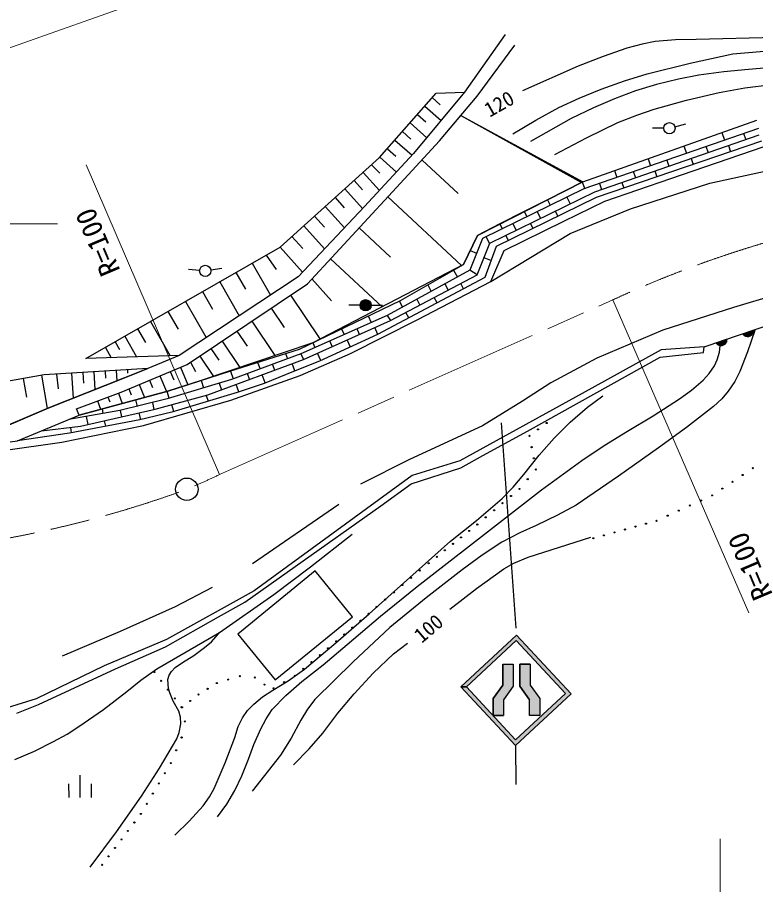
# Model space of a CAD drawing. Units: millimetres, scale not verified. Extents: x 40000 to 680000, y 20000 to 380000.
# Drawn here: x 245857 to 311680, y 243446 to 320744 of the extents above; entities that cross this region are included whole.
import ezdxf
from ezdxf.enums import TextEntityAlignment as Align

# ---------------------------------------------------------------- set-up
doc = ezdxf.new("R2010")
doc.units = ezdxf.units.MM
doc.header["$LTSCALE"] = 1000
doc.linetypes.add('CHAIN', pattern=[18.5, 12, -1.5, 3.5, -1.5])
for name, color, linetype, lineweight in [('M-BGD', 7, 'Continuous', 25), ('M-BMK', 2, 'CHAIN', 13), ('M-BMK-SRVR', 3, 'Continuous', 25), ('M-STR-HTXT', 7, 'Continuous', 13), ('M-STR-STRC', 7, 'Continuous', 25)]:
    doc.layers.add(name, color=color, linetype=linetype, lineweight=lineweight)
doc.styles.add('ＭＳ ゴシック', font='')
doc.styles.get('ＭＳ ゴシック').set_extended_font_data('MS Gothic')

msp = doc.modelspace()

# ---------------------------------------------------------------- hatches: boundary and pattern name
at = {"layer": 'M-STR-STRC'}
for points in [[(290360, 265687), (295220, 260454), (290261, 255849), (285402, 261082), (285896, 261064), (290279, 256344), (294725, 260472), (290342, 265192), (285896, 261064), (285402, 261082)], [(289150, 263091), (290074, 263092), (290076, 261124), (289204, 259919), (289205, 258511), (288281, 258510), (288280, 260028), (289152, 261234)], [(290649, 263093), (291573, 263094), (291574, 261236), (292449, 260032), (292450, 258514), (291526, 258513), (291525, 259921), (290651, 261125)]]:
    msp.add_hatch(color=256, dxfattribs=at).paths.add_polyline_path(points)

# ---------------------------------------------------------------- linework, layer by layer
at = {"layer": 'M-BGD'}
for p, q in [((289355, 319230), (285731, 314065)), ((302728, 318597), (301553, 318364)), ((304541, 318736), (302728, 318597)), ((306382, 318767), (304541, 318736)), ((316168, 319012), (306382, 318767)), ((286856, 313709), (290224, 318260)), ((300201, 317984), (298094, 317264)), ((301553, 318364), (300201, 317984)), ((309637, 317490), (313781, 317847)), ((298094, 317264), (295860, 316389)), ((305852, 316659), (309637, 317490)), ((295860, 316389), (290908, 314186)), ((302019, 315698), (305852, 316659)), ((320531, 316885), (311031, 316088)), ((299990, 315084), (302019, 315698)), ((306607, 315587), (304793, 315247)), ((308840, 315891), (306607, 315587)), ((311031, 316088), (308840, 315891)), ((297916, 314346), (299990, 315084)), ((302849, 314773), (300981, 314185)), ((304793, 315247), (302849, 314773)), ((310730, 314451), (313112, 314753)), ((278146, 308241), (283189, 313981)), ((285731, 314065), (281189, 308601)), ((283189, 313981), (285731, 314065)), ((295954, 313551), (297916, 314346)), ((300981, 314185), (299107, 313482)), ((305513, 313353), (308430, 314056)), ((308430, 314056), (310730, 314451)), ((282843, 313587), (283563, 312955)), ((283502, 309749), (286856, 313709)), ((294139, 312710), (295954, 313551)), ((299107, 313482), (297210, 312677)), ((302620, 312551), (305513, 313353)), ((282183, 312836), (283643, 311553)), ((292077, 311590), (294139, 312710)), ((297210, 312677), (295228, 311723)), ((301073, 312036), (302620, 312551)), ((281524, 312085), (282264, 311435)), ((285406, 311997), (296163, 306028)), ((290018, 310355), (292077, 311590)), ((295228, 311723), (291592, 309675)), ((296286, 306091), (311797, 311575)), ((299406, 311361), (301073, 312036)), ((280864, 311335), (282365, 310016)), ((311919, 310838), (296349, 305463)), ((296598, 310013), (299406, 311361)), ((303495, 310866), (302495, 310865)), ((304479, 310993), (305447, 311245)), ((280190, 310567), (280949, 309901)), ((293764, 308528), (296598, 310013)), ((297331, 305203), (312008, 310282)), ((308672, 310470), (308904, 309797)), ((310611, 310387), (310793, 309862)), ((279316, 305197), (283502, 309749)), ((279516, 309800), (281050, 308452)), ((312198, 309701), (297453, 304685)), ((304117, 306396), (312348, 309212)), ((305286, 309273), (305510, 308626)), ((307250, 309227), (307433, 308699)), ((309255, 309329), (309447, 308765)), ((281189, 308601), (276813, 303896)), ((278844, 309036), (279601, 308371)), ((269277, 300261), (278146, 308241)), ((278173, 308271), (279664, 306961)), ((281942, 308029), (285155, 305048)), ((302083, 308140), (302298, 307517)), ((303759, 308022), (303943, 307491)), ((305928, 308178), (306114, 307631)), ((276686, 306928), (278135, 305317)), ((277431, 307598), (278165, 306869)), ((299091, 307083), (299299, 306482)), ((300774, 306991), (300958, 306459)), ((302677, 307053), (302858, 306523)), ((307609, 305974), (315075, 307598)), ((275875, 306198), (276632, 305357)), ((298226, 304370), (304117, 306396)), ((275064, 305468), (276642, 303714)), ((286885, 301315), (296286, 306091)), ((296349, 305463), (287314, 301043)), ((296222, 306058), (296457, 305475)), ((297755, 305949), (297940, 305414)), ((299749, 306040), (299924, 305525)), ((300520, 303668), (307609, 305974)), ((271718, 297008), (279316, 305197)), ((274185, 304677), (275007, 303764)), ((278890, 304739), (285470, 298634)), ((287990, 300605), (297331, 305203)), ((297453, 304685), (288543, 300315)), ((294837, 304724), (295133, 304122)), ((276813, 303896), (270891, 297605)), ((273306, 303886), (275016, 301986)), ((293133, 304489), (293369, 304006)), ((294587, 302578), (298226, 304370)), ((272354, 303030), (273245, 302040)), ((291053, 303432), (291274, 302981)), ((292198, 303433), (292497, 302824)), ((293817, 303473), (294043, 303012)), ((295141, 301493), (300520, 303668)), ((288877, 302327), (289082, 301908)), ((289272, 299958), (294587, 302578)), ((290038, 302376), (290340, 301762)), ((291599, 302382), (291824, 301924)), ((271402, 302173), (273254, 300115)), ((276330, 301978), (279125, 299385)), ((288061, 297210), (295141, 301493)), ((270340, 301218), (271306, 300145)), ((285638, 298721), (286885, 301315)), ((287314, 301043), (286205, 298198)), ((287634, 301200), (287939, 300580)), ((289396, 301297), (289619, 300842)), ((251970, 290331), (269277, 300261)), ((269279, 300263), (271290, 298028)), ((286229, 299951), (286801, 299728)), ((286853, 297789), (287990, 300605)), ((288543, 300315), (287523, 297567)), ((288061, 297210), (289272, 299958)), ((268031, 299546), (268943, 298274)), ((273769, 299218), (278369, 294950)), ((288079, 299066), (287468, 299312)), ((263101, 298234), (264086, 298404)), ((266782, 298830), (268420, 295976)), ((280020, 295522), (285638, 298721)), ((270891, 297605), (260284, 290616)), ((262110, 298193), (261114, 298283)), ((265342, 298003), (266186, 296532)), ((286205, 298198), (278835, 294185)), ((279125, 293721), (286853, 297789)), ((284746, 298213), (285086, 297588)), ((286860, 297806), (286205, 298198)), ((260994, 289800), (271718, 297008)), ((263902, 297177), (265642, 294146)), ((272126, 297447), (273865, 295482)), ((287523, 297567), (277979, 292476)), ((281491, 293779), (288061, 297210)), ((282448, 296904), (282764, 296324)), ((283980, 296986), (284273, 296430)), ((285628, 296556), (285385, 297016)), ((316999, 297075), (309715, 294872)), ((262373, 296300), (263269, 294737)), ((260843, 295422), (262691, 292201)), ((270211, 295994), (272840, 292082)), ((271002, 291172), (280020, 295522)), ((279902, 295465), (280196, 294926)), ((281463, 295616), (281737, 295096)), ((283276, 295301), (283027, 295775)), ((259283, 294527), (260181, 292961)), ((268484, 294834), (269657, 293089)), ((276408, 295084), (275408, 295083)), ((277408, 295085), (278408, 295086)), ((309715, 294872), (303405, 292862)), ((278835, 294185), (271141, 290752)), ((275553, 290771), (281491, 293779)), ((277144, 294135), (277406, 293547)), ((278835, 294185), (279125, 293721)), ((280752, 293955), (280495, 294442)), ((307081, 291383), (314531, 293908)), ((256578, 292975), (257277, 291756)), ((257723, 293632), (259469, 290588)), ((266758, 293674), (268821, 290605)), ((271371, 290264), (279125, 293721)), ((274771, 292990), (275001, 292474)), ((276365, 292490), (276144, 292984)), ((278006, 292490), (277734, 293101)), ((255433, 292318), (256484, 290486)), ((265436, 292785), (266347, 291430)), ((277979, 292476), (272807, 290107)), ((303405, 292862), (297519, 290361)), ((310511, 292545), (311458, 292866)), ((310587, 292444), (310511, 292545)), ((310568, 292501), (311439, 292797)), ((310676, 292369), (310587, 292444)), ((311440, 292733), (310606, 292451)), ((310644, 292400), (311440, 292670)), ((310803, 292306), (310676, 292369)), ((311402, 292594), (310720, 292363)), ((310796, 292325), (311365, 292518)), ((310917, 292282), (310803, 292306)), ((311289, 292429), (310910, 292301)), ((311043, 292282), (310917, 292282)), ((311595, 292833), (310966, 290935)), ((311195, 292334), (311043, 292282)), ((311296, 292410), (311195, 292334)), ((311371, 292499), (311296, 292410)), ((311434, 292626), (311371, 292499)), ((311458, 292740), (311434, 292626)), ((311458, 292866), (311458, 292740)), ((254569, 291822), (254963, 291135)), ((264114, 291897), (265694, 289547)), ((272188, 291744), (272383, 291306)), ((273935, 291407), (273714, 291900)), ((275550, 291363), (275266, 292000)), ((308143, 291743), (309090, 292064)), ((308219, 291642), (308143, 291743)), ((308200, 291699), (309071, 291994)), ((308308, 291566), (308219, 291642)), ((309072, 291931), (308238, 291648)), ((308276, 291598), (309072, 291868)), ((308435, 291504), (308308, 291566)), ((309034, 291791), (308353, 291560)), ((308429, 291523), (308997, 291715)), ((308549, 291479), (308435, 291504)), ((308450, 290910), (308531, 291482)), ((308921, 291626), (308543, 291498)), ((308676, 291480), (308549, 291479)), ((308827, 291531), (308676, 291480)), ((308928, 291607), (308827, 291531)), ((309003, 291696), (308928, 291607)), ((309066, 291823), (309003, 291696)), ((309091, 291937), (309066, 291823)), ((309090, 292064), (309091, 291937)), ((253705, 291327), (254232, 290409)), ((263119, 291228), (263818, 290188)), ((264816, 289210), (271002, 291172)), ((271141, 290752), (264960, 288479)), ((269771, 290782), (269944, 290312)), ((271068, 288810), (275553, 290771)), ((271141, 290752), (271371, 290264)), ((272920, 290159), (272624, 290822)), ((303249, 291098), (296220, 287221)), ((303153, 290460), (307031, 290872)), ((307081, 291383), (303249, 291098)), ((307031, 290872), (307081, 291383)), ((308259, 290226), (308450, 290910)), ((310966, 290935), (310272, 289170)), ((260284, 290616), (251970, 290331)), ((260284, 290616), (257477, 289437)), ((261297, 290003), (261749, 289189)), ((262124, 290559), (263340, 288750)), ((262840, 287090), (271371, 290264)), ((267279, 289991), (267493, 289411)), ((270594, 289234), (270352, 289885)), ((272807, 290107), (270484, 289191)), ((291353, 283857), (303153, 290460)), ((297519, 290361), (293429, 288162)), ((308007, 289678), (308259, 290226)), ((257477, 289437), (248252, 288887)), ((252681, 289151), (252775, 287573)), ((253675, 289210), (253713, 288584)), ((254670, 289269), (254725, 288343)), ((255120, 287341), (260994, 289800)), ((255397, 288608), (257477, 289437)), ((255668, 289329), (255686, 289030)), ((259260, 287416), (264816, 289210)), ((259487, 289169), (259796, 288430)), ((260412, 289556), (261064, 287998)), ((264854, 289222), (265091, 288537)), ((270484, 289191), (267869, 288126)), ((268594, 289816), (268786, 289302)), ((307540, 289001), (308007, 289678)), ((310272, 289170), (309816, 288280)), ((248252, 288887), (242792, 287912)), ((246380, 288553), (246677, 286890)), ((247999, 288842), (248526, 285890)), ((248663, 285948), (255397, 288608)), ((249343, 288952), (249509, 287649)), ((250690, 289032), (250823, 286801)), ((251685, 289092), (251742, 288139)), ((257642, 288397), (257908, 287761)), ((258562, 288782), (259146, 287385)), ((264960, 288479), (259225, 286740)), ((262247, 288380), (262448, 287717)), ((264880, 286635), (271068, 288810)), ((266358, 288993), (266553, 288471)), ((267958, 288162), (267686, 288893)), ((305965, 287530), (306990, 288416)), ((306990, 288416), (307540, 289001)), ((255798, 287625), (256002, 287112)), ((256723, 288012), (257203, 286865)), ((263839, 288139), (264060, 287544)), ((265615, 287359), (265366, 288029)), ((267869, 288126), (265457, 287306)), ((293429, 288162), (290908, 286550)), ((309816, 288280), (309243, 287422)), ((251128, 285855), (255120, 287341)), ((251369, 285303), (259260, 287416)), ((253936, 286901), (254090, 286487)), ((254869, 287248), (255211, 286331)), ((258149, 285821), (262840, 287090)), ((259384, 286788), (259201, 287414)), ((265457, 287306), (259639, 285558)), ((262706, 287054), (262864, 286527)), ((296220, 287221), (285308, 281230)), ((296692, 286015), (298067, 287016)), ((304901, 286740), (305965, 287530)), ((309243, 287422), (308658, 286742)), ((253002, 286553), (253278, 285814)), ((259225, 286740), (255002, 285695)), ((256387, 286646), (256529, 286073)), ((257117, 284372), (264880, 286635)), ((257893, 286411), (258034, 285795)), ((259801, 285607), (259635, 286223)), ((290908, 286550), (287317, 284351)), ((295158, 284663), (296692, 286015)), ((302550, 285218), (304901, 286740)), ((307923, 286066), (305516, 284191)), ((308658, 286742), (307923, 286066)), ((242992, 283525), (248663, 285948)), ((245878, 282998), (251369, 285303)), ((255002, 285695), (250435, 284910)), ((251369, 285303), (251128, 285855)), ((251490, 284303), (258149, 285821)), ((253409, 285849), (253481, 285434)), ((255011, 285697), (255139, 285135)), ((256863, 284881), (256723, 285496)), ((259639, 285558), (256778, 284861)), ((256778, 284861), (250515, 283691)), ((251988, 285177), (252153, 284454)), ((253750, 284295), (253636, 284792)), ((293718, 283249), (295158, 284663)), ((300244, 283852), (302550, 285218)), ((250515, 283691), (245878, 282998)), ((248001, 283889), (251490, 284303)), ((249837, 282896), (257117, 284372)), ((250671, 283720), (250614, 284199)), ((287317, 284351), (280832, 281351)), ((287348, 281699), (291353, 283857)), ((298163, 282582), (300244, 283852)), ((305516, 284191), (303020, 282382)), ((244076, 282762), (245878, 282998)), ((292381, 281732), (293718, 283249)), ((244586, 282146), (249837, 282896)), ((296169, 281246), (298163, 282582)), ((303020, 282382), (299452, 279839)), ((285390, 280595), (287348, 281699)), ((291017, 280002), (292381, 281732)), ((280832, 281351), (276442, 279151)), ((280962, 279163), (285390, 280595)), ((285308, 281230), (281051, 279924)), ((292591, 278621), (296169, 281246)), ((281051, 279924), (266957, 269621)), ((290054, 278866), (291017, 280002)), ((299452, 279839), (295687, 277281)), ((278251, 277222), (280962, 279163)), ((289078, 277870), (290054, 278866)), ((289106, 275935), (292591, 278621)), ((286804, 275911), (289078, 277870)), ((274512, 277333), (266832, 272036)), ((270622, 271806), (278251, 277222)), ((295687, 277281), (294014, 276372)), ((294014, 276372), (292120, 275465)), ((281492, 270026), (289106, 275935)), ((284480, 274046), (286804, 275911)), ((292120, 275465), (290657, 274812)), ((271992, 271762), (275718, 274677)), ((290657, 274812), (289065, 273981)), ((277217, 267596), (284480, 274046)), ((289065, 273981), (287298, 272813)), ((291411, 272634), (296977, 274408)), ((287298, 272813), (285521, 271514)), ((290121, 272085), (291411, 272634)), ((272399, 271417), (265503, 265785)), ((266134, 268617), (270622, 271806)), ((268726, 269307), (271992, 271762)), ((275741, 267325), (272399, 271417)), ((285521, 271514), (282305, 269014)), ((286781, 269845), (289229, 271600)), ((289229, 271600), (290121, 272085)), ((263241, 269936), (259921, 268218)), ((278227, 267384), (281492, 270026)), ((284410, 268008), (286781, 269845)), ((266957, 269621), (259165, 265290)), ((263868, 265920), (268726, 269307)), ((282305, 269014), (279055, 266355)), ((263789, 267309), (266134, 268617)), ((259921, 268218), (255033, 266018)), ((274266, 264989), (277217, 267596)), ((259056, 264651), (263789, 267309)), ((268845, 261693), (275741, 267325)), ((275251, 264851), (278227, 267384)), ((255033, 266018), (249845, 263817)), ((258304, 262686), (263868, 265920)), ((263757, 265777), (263868, 265920)), ((279055, 266355), (275802, 263312)), ((259165, 265290), (253597, 262938)), ((263160, 265102), (263757, 265777)), ((265503, 265785), (268845, 261693)), ((254609, 262667), (259056, 264651)), ((261600, 263869), (262551, 264581)), ((262551, 264581), (263160, 265102)), ((271462, 262644), (274266, 264989)), ((273114, 263041), (275251, 264851)), ((279379, 264031), (280639, 264966)), ((260592, 263242), (261600, 263869)), ((277574, 262289), (279379, 264031)), ((253597, 262938), (247537, 260014)), ((259930, 262794), (260592, 263242)), ((271220, 261564), (273114, 263041)), ((275802, 263312), (272378, 259962)), ((247734, 259517), (254609, 262667)), ((256860, 261667), (258304, 262686)), ((259271, 261745), (259380, 262112)), ((259380, 262112), (259595, 262454)), ((259595, 262454), (259930, 262794)), ((269990, 261609), (271462, 262644)), ((275878, 260461), (277574, 262289)), ((255618, 260658), (256860, 261667)), ((259338, 260940), (259271, 261745)), ((268624, 260766), (269990, 261609)), ((269797, 260292), (271220, 261564)), ((253539, 259066), (255618, 260658)), ((259454, 260536), (259338, 260940)), ((259764, 259796), (259454, 260536)), ((267719, 260171), (268624, 260766)), ((247537, 260014), (243859, 258866)), ((260261, 258923), (259764, 259796)), ((266940, 259541), (267719, 260171)), ((268583, 259063), (269797, 260292)), ((272378, 259962), (271721, 259073)), ((274422, 258718), (275878, 260461)), ((245816, 258740), (247734, 259517)), ((251353, 257538), (253539, 259066)), ((265925, 258310), (266389, 258964)), ((266389, 258964), (266940, 259541)), ((268026, 258233), (268583, 259063)), ((271721, 259073), (271131, 258094)), ((260417, 258385), (260261, 258923)), ((260429, 257777), (260417, 258385)), ((265556, 257528), (265925, 258310)), ((267558, 257345), (268026, 258233)), ((273097, 256960), (274422, 258718)), ((250303, 256860), (251353, 257538)), ((260285, 256997), (260429, 257777)), ((265247, 256575), (265556, 257528)), ((271131, 258094), (270266, 256514)), ((249070, 256197), (250303, 256860)), ((260087, 256432), (260285, 256997)), ((266943, 255943), (267558, 257345)), ((271879, 255550), (273097, 256960)), ((247387, 255357), (249070, 256197)), ((258540, 253825), (260087, 256432)), ((264397, 254291), (265247, 256575)), ((266476, 254623), (266943, 255943)), ((270266, 256514), (269318, 254991)), ((245644, 254604), (247387, 255357)), ((270483, 254115), (271879, 255550)), ((265879, 253149), (266476, 254623)), ((269318, 254991), (266807, 251782)), ((256923, 251336), (258540, 253825)), ((263419, 252027), (264397, 254291)), ((251432, 253219), (251433, 251218)), ((265237, 251828), (265879, 253149)), ((250432, 252418), (250433, 251218)), ((252432, 252420), (252433, 251219)), ((262997, 251267), (263419, 252027)), ((254686, 248146), (256923, 251336)), ((262411, 250457), (262997, 251267)), ((264520, 250633), (265237, 251828)), ((261182, 249108), (262411, 250457)), ((263699, 249497), (264520, 250633)), ((259890, 247856), (261182, 249108)), ((252352, 245009), (254686, 248146))]:
    msp.add_line(p, q, dxfattribs=at)
for points in [[(283189, 313981), (285731, 314065), (281189, 308601), (276813, 303896), (270891, 297605), (260284, 290616), (251970, 290331)], [(251128, 285855), (255120, 287341), (260994, 289800), (271718, 297008), (279316, 305197), (283502, 309749), (285406, 311997)], [(285406, 311997), (296286, 306091), (293133, 304489), (291053, 303432), (288877, 302327), (286885, 301315), (285638, 298721), (272188, 291744), (262247, 288380), (259260, 287416), (251369, 285303), (251128, 285855)], [(257477, 289437), (255397, 288608), (248663, 285948), (242992, 283525), (242973, 283851)]]:
    msp.add_lwpolyline(points, dxfattribs=at)
for centre, radius in [((303995, 310867), 500), ((262608, 298148), 500), ((276908, 295084), 500), ((276908, 295084), 440), ((276908, 295084), 380), ((276908, 295084), 320), ((276908, 295084), 260), ((276908, 295084), 200), ((276908, 295084), 140), ((276908, 295084), 80), ((276908, 295084), 20), ((293045, 284593), 50), ((292279, 284018), 50), ((291514, 283443), 50), ((291706, 282442), 50), ((291899, 281442), 50), ((311433, 280567), 50), ((292091, 280442), 50), ((310524, 279959), 50), ((291358, 279580), 50), ((309614, 279352), 50), ((290624, 278717), 50), ((308705, 278745), 50), ((289872, 278082), 50), ((306805, 277685), 50), ((307796, 278137), 50), ((288367, 276813), 50), ((289119, 277448), 50), ((304823, 276781), 50), ((305814, 277233), 50), ((287615, 276178), 50), ((303832, 276329), 50), ((286862, 275544), 50), ((300965, 275357), 50), ((301903, 275617), 50), ((302841, 275877), 50), ((285416, 274393), 50), ((286139, 274968), 50), ((298151, 274578), 50), ((299089, 274838), 50), ((300027, 275098), 50), ((284693, 273818), 50), ((297213, 274318), 50), ((283970, 273243), 50), ((282524, 272092), 50), ((283247, 272667), 50), ((281748, 271443), 50), ((280973, 270794), 50), ((280197, 270145), 50), ((279422, 269496), 50), ((277871, 268199), 50), ((278646, 268848), 50), ((277156, 267585), 50), ((276442, 266971), 50), ((275727, 266358), 50), ((274298, 265131), 50), ((275013, 265744), 50), ((273558, 264517), 50), ((272818, 263903), 50), ((272078, 263290), 50), ((258083, 262391), 50), ((265684, 262031), 50), ((270598, 262062), 50), ((271338, 262676), 50), ((258688, 261609), 50), ((263641, 261416), 50), ((264662, 261723), 50), ((267032, 261910), 50), ((267884, 261276), 50), ((269650, 261506), 50), ((259292, 260826), 50), ((262824, 260904), 50), ((268702, 260950), 50), ((259897, 260043), 50), ((261273, 259820), 50), ((262008, 260393), 50), ((260502, 259260), 50), ((260538, 259247), 50), ((260789, 257994), 50), ((260505, 256563), 50), ((260022, 255423), 50), ((259540, 254282), 50), ((259004, 253375), 50), ((258469, 252468), 50), ((257934, 251561), 50), ((257398, 250654), 50), ((256863, 249746), 50), ((256289, 248990), 50), ((255715, 248234), 50), ((255141, 247478), 50), ((254567, 246722), 50), ((253993, 245966), 50), ((253419, 245210), 50)]:
    msp.add_circle(centre, radius, dxfattribs=at)
at = {"layer": 'M-BMK'}
msp.add_line((263894, 279995), (298936, 295561), dxfattribs=at)
for centre, start, end in [((340829, 204752), 82.00244, 114.76569), ((221416, 370531), 293.72839, 295.13507), ((226731, 372642), 253.84888, 289.5918)]:
    msp.add_arc(centre, 100006, start, end, dxfattribs=at)
at = {"layer": 'M-BMK-SRVR'}
msp.add_circle((260971, 278680), 1000, dxfattribs=at)
at = {"layer": 'M-STR-HTXT'}
for p, q in [((244422, 317747), (275033, 328627)), ((263894, 279995), (252004, 307588)), ((225933, 302321), (249434, 302344)), ((298936, 295561), (311083, 267685)), ((308534, 235271), (308522, 247527))]:
    msp.add_line(p, q, dxfattribs=at)
at = {"layer": 'M-STR-STRC'}
for p, q in [((290315, 266320), (289022, 284605)), ((285401, 261082), (290360, 265687)), ((290360, 265687), (285401, 261082)), ((290342, 265192), (285896, 261064)), ((294725, 260472), (290342, 265192)), ((290342, 265192), (294725, 260472)), ((290360, 265687), (295220, 260454)), ((295220, 260454), (290360, 265687)), ((289150, 263091), (290074, 263092)), ((289150, 263091), (290074, 263092)), ((289152, 261234), (289150, 263091)), ((289150, 263091), (289152, 261234)), ((290074, 263092), (290076, 261124)), ((290074, 263092), (290076, 261124)), ((290649, 263093), (291573, 263094)), ((291573, 263094), (290649, 263093)), ((290651, 261125), (290649, 263093)), ((290649, 263093), (290651, 261125)), ((291573, 263094), (291574, 261236)), ((291573, 263094), (291574, 261236)), ((290261, 255849), (285401, 261082)), ((285401, 261082), (285896, 261064)), ((285896, 261064), (285401, 261082)), ((285401, 261082), (290261, 255849)), ((285896, 261064), (290279, 256344)), ((290279, 256344), (285896, 261064)), ((288280, 260028), (289152, 261234)), ((289152, 261234), (288280, 260028)), ((290076, 261124), (289204, 259919)), ((290076, 261124), (289204, 259919)), ((291525, 259921), (290651, 261125)), ((290651, 261125), (291525, 259921)), ((291574, 261236), (292449, 260032)), ((291574, 261236), (292449, 260032)), ((288281, 258510), (288280, 260028)), ((288280, 260028), (288281, 258510)), ((289204, 259919), (289205, 258511)), ((289204, 259919), (289205, 258511)), ((295220, 260454), (290261, 255849)), ((290261, 255849), (295220, 260454)), ((294725, 260472), (290279, 256344)), ((291526, 258513), (291525, 259921)), ((292449, 260032), (292450, 258514)), ((289205, 258511), (288281, 258510)), ((288281, 258510), (289205, 258511)), ((292450, 258514), (291526, 258513)), ((292450, 258514), (291526, 258513)), ((290261, 255849), (290309, 252369))]:
    msp.add_line(p, q, dxfattribs=at)

# ---------------------------------------------------------------- texts
at = {"layer": 'M-BGD', "style": 'ＭＳ ゴシック'}
for s, rotation, p in [('120', 29.6, (288162, 311455)), ('100', 40.3, (282170, 264615))]:
    msp.add_text(s, height=1320, rotation=rotation, dxfattribs=at).set_placement(p, align=Align.BOTTOM_LEFT)
at = {"layer": 'M-STR-HTXT', "style": 'ＭＳ ゴシック'}
for p in [(255568, 298403), (313737, 269517)]:
    msp.add_text('R=100', height=1833, rotation=112.9, dxfattribs=at).set_placement(p, align=Align.BOTTOM_LEFT)

doc.saveas('drawing.dxf')
